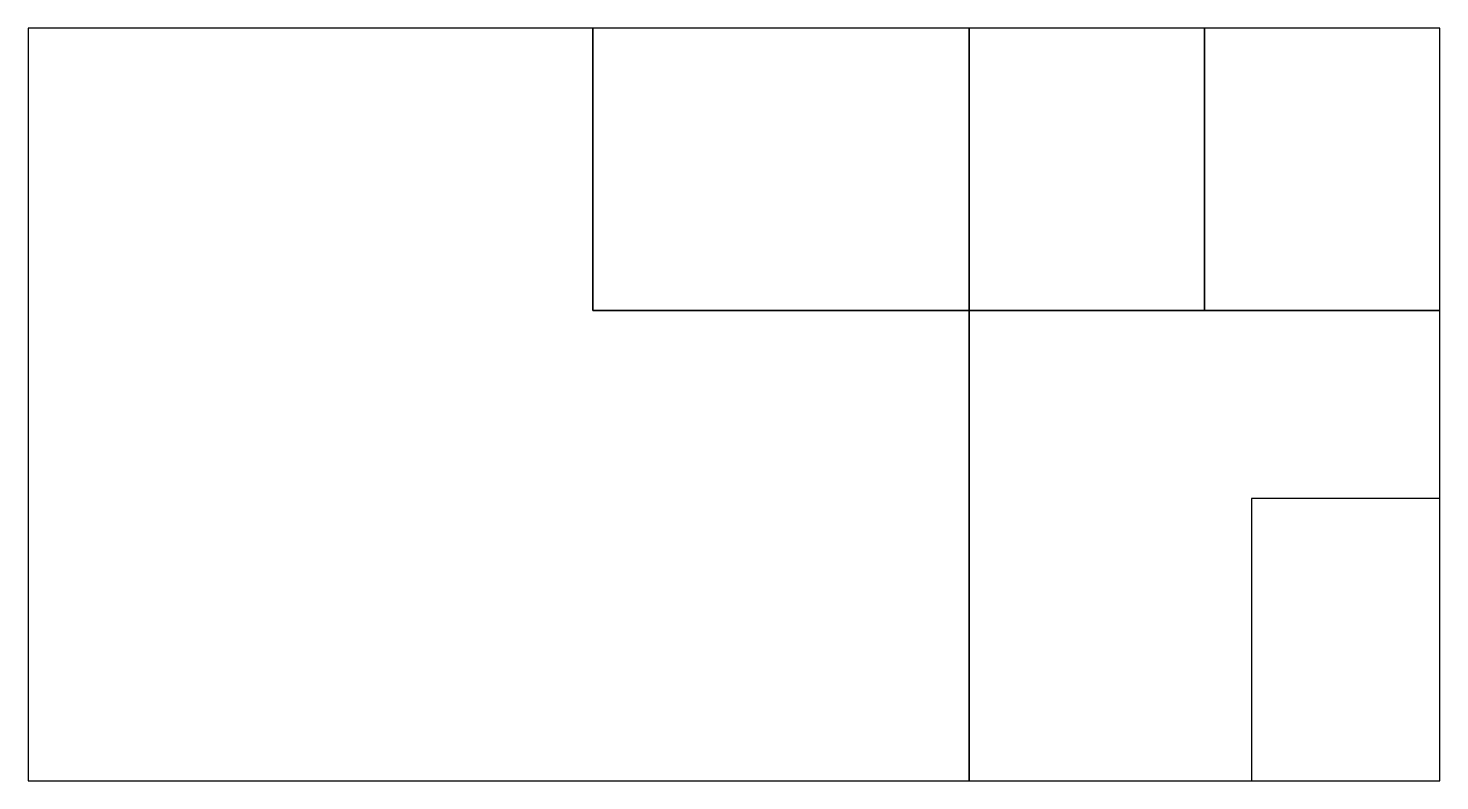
# Model space of a CAD drawing. Header units: inches. Extents: x 0 to 15000, y 0 to 8000.
import ezdxf

# ---------------------------------------------------------------- set-up
doc = ezdxf.new("R2010")
doc.units = ezdxf.units.IN
for name, color, linetype in [('A-AREA', 8, 'Continuous'), ('A-DOOR', 30, 'Continuous'), ('A-GLAZ', 140, 'Continuous'), ('A-WALL', 7, 'Continuous')]:
    doc.layers.add(name, color=color, linetype=linetype)

msp = doc.modelspace()

# ---------------------------------------------------------------- linework, layer by layer
at = {"layer": 'A-AREA'}
for points in [[(0, 0), (10000, 0), (10000, 5000), (6000, 5000), (6000, 8000), (0, 8000), (0, 0)], [(6000, 5000), (10000, 5000), (10000, 8000), (6000, 8000), (6000, 5000)], [(10000, 5000), (12500, 5000), (12500, 8000), (10000, 8000), (10000, 5000)], [(12500, 5000), (15000, 5000), (15000, 8000), (12500, 8000), (12500, 5000)], [(10000, 0), (15000, 0), (15000, 5000), (10000, 5000), (10000, 0)], [(13000, 0), (15000, 0), (15000, 3000), (13000, 3000), (13000, 0)]]:
    msp.add_lwpolyline(points, close=True, dxfattribs=at)
at = {"layer": 'A-DOOR'}
for p, q in [((13042.5, 5000), (13957.5, 5000)), ((10000, 2542.5), (10000, 3457.5)), ((890, 0), (2110, 0))]:
    msp.add_line(p, q, dxfattribs=at)
at = {"layer": 'A-GLAZ'}
for p, q in [((3750, 8000), (2250, 8000)), ((13000, 8000), (11000, 8000)), ((15000, 5650), (15000, 7150)), ((15000, 1150), (15000, 3650)), ((4500, 0), (7500, 0)), ((11000, 0), (13000, 0))]:
    msp.add_line(p, q, dxfattribs=at)
at = {"layer": 'A-WALL'}
for p, q in [((15000, 8000), (0, 8000)), ((0, 8000), (0, 0)), ((12500, 5000), (12500, 8000)), ((15000, 0), (15000, 8000)), ((10000, 0), (10000, 5000)), ((10000, 5000), (15000, 5000)), ((0, 0), (15000, 0))]:
    msp.add_line(p, q, dxfattribs=at)

doc.saveas('drawing.dxf')
